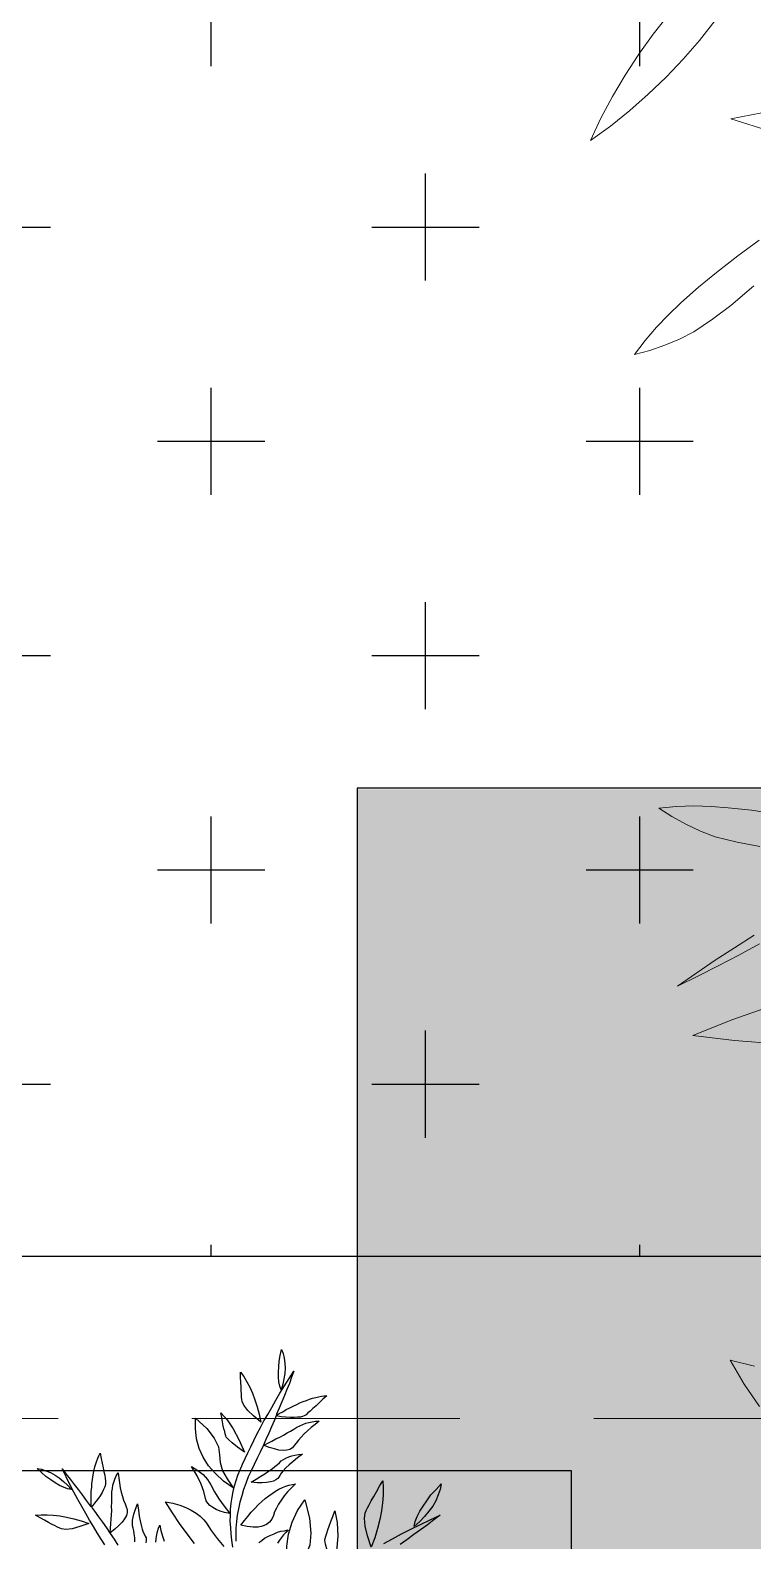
# Model space of a CAD drawing. Header units: inches. Extents: x 3 to 218426, y 2 to 56473.
# Drawn here: x 40741 to 41078, y 18287 to 18992 of the extents above; entities that cross this region are included whole.
import ezdxf

# ---------------------------------------------------------------- set-up
doc = ezdxf.new("R2010")
doc.units = ezdxf.units.IN
doc.header["$MEASUREMENT"] = 0
doc.linetypes.add('HIDDEN2', pattern=[0.1875, 0.125, -0.0625])
doc.layers.add('AS', color=8, linetype='HIDDEN2', lineweight=5)
doc.layers.add('Edges', color=7, linetype='Continuous', lineweight=18)
doc.layers.add('Plants', color=92, linetype='Continuous')
doc.layers.add('tampak', color=7, linetype='Continuous')

# ---------------------------------------------------------------- blocks, each defined once
blk = doc.blocks.new('OUTDOOR')
at = {"layer": 'tampak', "transparency": 33554687}
h = blk.add_hatch(dxfattribs=at)
h.set_pattern_fill('CROSS', scale=400)
h.paths.add_polyline_path([(1833117.56, 62258.33), (1829017.56, 62258.33), (1829017.56, 55399.79), (1833117.56, 55399.79)])
blk.add_lwpolyline([(1829016.1, 55399.79), (1833117.56, 55399.79)])
blk = doc.blocks.new('1')
at = {"layer": 'Plants', "linetype": 'Continuous'}
for points in [[(3127.47, 15205.97), (3125.23, 15210.13), (3122.99, 15214.29), (3120.75, 15218.61), (3118.51, 15223.09), (3116.43, 15227.73), (3114.19, 15232.37), (3116.43, 15229.33), (3118.83, 15226.29), (3121.07, 15223.09), (3123.31, 15220.05), (3125.71, 15216.85), (3127.95, 15213.65)], [(3099.63, 15232.85), (3102.19, 15232.37), (3104.75, 15231.41), (3107.47, 15230.29), (3110.03, 15228.85), (3112.43, 15227.09), (3114.83, 15225.01), (3117.23, 15222.77), (3119.47, 15220.21), (3117.23, 15220.69), (3114.83, 15221.65), (3112.43, 15222.77), (3110.03, 15224.37), (3107.47, 15226.13), (3104.75, 15228.05), (3102.19, 15230.45), (3099.63, 15232.85)], [(3129.23, 15200.21), (3123.79, 15198.45), (3119.31, 15197.33), (3115.63, 15197.01), (3113.23, 15197.33), (3112.11, 15197.81), (3110.83, 15198.45), (3109.39, 15199.25), (3107.47, 15200.21), (3105.55, 15201.33), (3103.31, 15202.61), (3100.75, 15204.05), (3098.19, 15205.65), (3101.39, 15205.81), (3104.91, 15205.81), (3108.43, 15205.49), (3112.27, 15205.01), (3116.27, 15204.21), (3120.43, 15203.09), (3124.75, 15201.81), (3129.23, 15200.21)], [(3138.99, 15182.77), (3134.35, 15180.85), (3130.51, 15179.57), (3127.79, 15178.77), (3125.87, 15178.45), (3125.07, 15178.61), (3123.95, 15178.93), (3122.67, 15179.41), (3121.07, 15179.89), (3119.31, 15180.53), (3117.23, 15181.33), (3114.83, 15182.29), (3112.27, 15183.25), (3117.71, 15184.21), (3123.95, 15184.53), (3130.99, 15183.89), (3138.99, 15182.77)], [(3067.92, 15155.76), (3070.13, 15154.88), (3073.07, 15153.55), (3075.95, 15152.33), (3078.9, 15151), (3081.84, 15149.68), (3084.78, 15148.35), (3087.62, 15146.95), (3090.63, 15145.51), (3093.47, 15144.12), (3096.41, 15142.79), (3099.4, 15141.64), (3102.32, 15140.59), (3105.27, 15139.72), (3108.23, 15138.86), (3111.23, 15138.17), (3114.27, 15137.65), (3117.24, 15137.24), (3120.25, 15137.01), (3123.31, 15136.96), (3126.36, 15136.91)], [(3129.13, 15135.62), (3125.95, 15135.14), (3123, 15134.8), (3119.97, 15134.57), (3117.05, 15134.41), (3114.18, 15134.42), (3111.41, 15134.5), (3108.61, 15134.87), (3105.82, 15135.23), (3103.13, 15135.67), (3100.6, 15136.34), (3097.99, 15137.13), (3095.49, 15137.98), (3093.04, 15139.01), (3090.4, 15140.09), (3087.81, 15141.33), (3085.11, 15142.51), (3082.28, 15143.91), (3079.44, 15145.31), (3076.36, 15146.85), (3073.39, 15148.47), (3070.24, 15150.12), (3067.2, 15151.84), (3063.92, 15153.71), (3060.63, 15155.58), (3057.28, 15157.56), (3053.86, 15159.65), (3050.48, 15161.92), (3046.99, 15164.11), (3049.8, 15163), (3052.72, 15161.96), (3055.6, 15160.74), (3058.41, 15159.63), (3061.39, 15158.47), (3064.27, 15157.25), (3067.14, 15156.03), (3067.74, 15155.8), (3066.86, 15157.21), (3065.95, 15158.91), (3064.93, 15160.54), (3064.09, 15162.13), (3063.36, 15163.78), (3062.51, 15165.37), (3061.85, 15166.91), (3061.25, 15168.35), (3060.7, 15169.97), (3060.1, 15171.4), (3059.68, 15172.8), (3059.36, 15174.27), (3059.01, 15175.56), (3058.77, 15176.91), (3058.59, 15178.16), (3058.52, 15179.48), (3060.14, 15177.62), (3061.79, 15175.94), (3063.2, 15174.4), (3064.44, 15172.91), (3065.65, 15171.71), (3066.5, 15170.58), (3067.33, 15169.74), (3067.87, 15168.87), (3068.17, 15168.15), (3068.5, 15167.15), (3068.57, 15165.83), (3068.66, 15164.23), (3068.72, 15162.45), (3068.51, 15160.36), (3068.27, 15158.1), (3067.92, 15155.76)], [(3081.53, 15149.93), (3080.59, 15151.91), (3079.72, 15153.79), (3078.68, 15155.7), (3077.88, 15157.46), (3076.9, 15159.27), (3075.88, 15160.89), (3075.04, 15162.48), (3074.09, 15164), (3073.21, 15165.41), (3072.5, 15166.78), (3071.9, 15168.22), (3071.31, 15169.66), (3070.99, 15171.12), (3070.68, 15172.59), (3070.41, 15174.23), (3070.42, 15175.9), (3071.93, 15173.97), (3073.37, 15172.16), (3074.91, 15170.41), (3076.33, 15168.87), (3077.78, 15167.52), (3079.16, 15166.27), (3080.59, 15165.2), (3081.77, 15164.27), (3082.77, 15163.39), (3083.52, 15162.2), (3083.94, 15160.8), (3083.99, 15159.02), (3083.83, 15157.11), (3083.34, 15154.99), (3082.6, 15152.57), (3081.53, 15149.93)], [(3153.07, 15166.29), (3146.83, 15163.57), (3140.59, 15161.81), (3134.67, 15160.85), (3128.75, 15160.85), (3123.15, 15161.49), (3117.55, 15163.25), (3112.11, 15165.81), (3106.99, 15169.17), (3115.63, 15171.41), (3122.67, 15172.05), (3128.27, 15171.57), (3132.59, 15169.65), (3136.59, 15167.57), (3141.39, 15166.29), (3146.83, 15165.97), (3153.07, 15166.29)], [(3098.87, 15144.17), (3098.87, 15144.17), (3097.44, 15146.45), (3096.09, 15148.62), (3094.87, 15150.57), (3093.67, 15152.24), (3092.65, 15153.87), (3091.49, 15155.25), (3090.63, 15156.38), (3089.73, 15157.33), (3088.91, 15158.17), (3088.23, 15159.26), (3087.55, 15160.34), (3087.02, 15161.67), (3086.6, 15163.07), (3086.29, 15164.53), (3085.95, 15166.28), (3085.71, 15168.1), (3087.49, 15165.74), (3089.24, 15163.67), (3090.79, 15161.92), (3092.2, 15160.38), (3093.59, 15159.14), (3094.66, 15158.15), (3095.7, 15157.44), (3096.44, 15156.99), (3097.17, 15156.55), (3097.71, 15155.68), (3098.28, 15154.52), (3098.7, 15153.13), (3098.94, 15151.31), (3099.19, 15149.21), (3099.13, 15146.9), (3098.87, 15144.17)], [(3118.94, 15139.36), (3118.94, 15139.36), (3116.71, 15140.99), (3114.77, 15142.64), (3112.9, 15144.19), (3111.13, 15145.8), (3109.37, 15147.42), (3107.89, 15149.06), (3106.41, 15150.7), (3105.22, 15152.37), (3104.09, 15153.93), (3103.07, 15155.56), (3102.12, 15157.08), (3101.39, 15158.73), (3100.72, 15160.28), (3100.23, 15161.78), (3099.85, 15163.36), (3099.65, 15164.89), (3101.44, 15162.99), (3103.34, 15161.16), (3105.21, 15159.61), (3107.13, 15158.24), (3109.04, 15156.87), (3110.97, 15155.97), (3112.72, 15155.1), (3114.44, 15154.52), (3116.13, 15153.76), (3117.55, 15152.68), (3118.61, 15151.23), (3119.41, 15149.47), (3119.78, 15147.43), (3119.78, 15145.02), (3119.52, 15142.29), (3118.94, 15139.36)], [(3036.91, 15158.26), (3038.85, 15159.02), (3041, 15159.46), (3043.32, 15159.85), (3045.66, 15159.96), (3048.04, 15159.79), (3050.55, 15159.39), (3053.13, 15158.89), (3055.73, 15158.11), (3054.01, 15157.48), (3051.97, 15157.12), (3049.87, 15156.86), (3047.57, 15156.92), (3045.08, 15157.03), (3042.42, 15157.18), (3039.67, 15157.72), (3036.91, 15158.26)], [(3126.99, 15147.72), (3126, 15149.06), (3125.01, 15150.41), (3124.24, 15151.89), (3123.53, 15153.26), (3122.87, 15154.8), (3122.2, 15156.35), (3121.75, 15158.03), (3121.48, 15159.67), (3121.14, 15161.42), (3122.28, 15160.33), (3123.42, 15159.23), (3124.6, 15158.3), (3125.96, 15157.34), (3127.32, 15156.38)], [(3070.84, 15148.68), (3067.89, 15145.18), (3065.33, 15142.52), (3062.97, 15140.74), (3061.21, 15139.94), (3060.24, 15139.79), (3059.1, 15139.68), (3057.79, 15139.61), (3056.08, 15139.45), (3054.3, 15139.4), (3052.24, 15139.31), (3049.89, 15139.2), (3047.48, 15139.2), (3049.58, 15140.67), (3051.97, 15142.16), (3054.49, 15143.44), (3057.3, 15144.74), (3060.35, 15145.9), (3063.65, 15146.9), (3067.12, 15147.87), (3070.84, 15148.68)], [(3084.85, 15140.99), (3082.52, 15137.72), (3080.46, 15135.23), (3078.95, 15133.53), (3077.79, 15132.5), (3077.18, 15132.27), (3076.28, 15132.01), (3075.21, 15131.79), (3073.92, 15131.44), (3072.46, 15131.13), (3070.71, 15130.79), (3068.67, 15130.42), (3066.53, 15129.98), (3069.81, 15132.94), (3073.91, 15135.81), (3078.95, 15138.36), (3084.85, 15140.99)], [(3101.4, 15135.79), (3098.32, 15131.3), (3094.83, 15127.46), (3091.22, 15124.29), (3087.21, 15121.78), (3083.14, 15119.84), (3078.59, 15118.66), (3073.82, 15118.09), (3068.92, 15118.19), (3073.83, 15123.38), (3078.33, 15126.8), (3082.33, 15128.85), (3086.08, 15129.38), (3089.67, 15129.67), (3093.47, 15130.83), (3097.3, 15132.92), (3101.4, 15135.79)], [(3113.46, 15134.12), (3113, 15131.72), (3112.33, 15129.64), (3111.64, 15127.85), (3110.71, 15126.21), (3109.74, 15124.85), (3108.69, 15123.89), (3107.6, 15123.21), (3106.38, 15122.75), (3103.23, 15121.99), (3099.79, 15120.74), (3095.82, 15118.87), (3091.52, 15116.33), (3093.31, 15119.26), (3095.27, 15121.69), (3097.6, 15123.75), (3100.1, 15125.31), (3103.38, 15127.06), (3106.64, 15129.1), (3109.97, 15131.49), (3113.46, 15134.12)], [(3127.4, 15117.63), (3122.89, 15114.21), (3118.11, 15110.76), (3113.07, 15107.46), (3107.93, 15104.1), (3108.64, 15107.56), (3109.58, 15110.87), (3110.7, 15113.67), (3111.84, 15116.2), (3113.29, 15118.47), (3114.66, 15120.38), (3116.34, 15122.03), (3118.01, 15123.23), (3121.41, 15125.51), (3125.11, 15128.28), (3128.9, 15131.4)], [(3110.49, 15069.56), (3112.38, 15071.01), (3115.02, 15072.85), (3117.55, 15074.7), (3120.2, 15076.55), (3122.84, 15078.4), (3125.49, 15080.25), (3128.15, 15081.97)], [(3128.02, 15075.82), (3125.37, 15074.1), (3122.46, 15072.25), (3119.56, 15070.52), (3116.52, 15068.66), (3113.49, 15066.93), (3110.2, 15065.07), (3106.91, 15063.21), (3103.49, 15061.34), (3099.95, 15059.47), (3096.27, 15057.73), (3092.6, 15055.86), (3094.99, 15057.7), (3097.38, 15059.68), (3099.9, 15061.52), (3102.3, 15063.37), (3104.81, 15065.34), (3107.34, 15067.19), (3109.86, 15069.03), (3110.36, 15069.43), (3108.7, 15069.39), (3106.77, 15069.48), (3104.86, 15069.44), (3103.06, 15069.53), (3101.26, 15069.74), (3099.47, 15069.83), (3097.8, 15070.05), (3096.26, 15070.28), (3094.59, 15070.63), (3093.05, 15070.85), (3091.63, 15071.2), (3090.21, 15071.69), (3088.92, 15072.04), (3087.63, 15072.53), (3086.47, 15073.01), (3085.31, 15073.63), (3087.73, 15074.07), (3090.02, 15074.63), (3092.06, 15075.05), (3093.97, 15075.35), (3095.63, 15075.77), (3097.04, 15075.93), (3098.18, 15076.21), (3099.21, 15076.23), (3099.98, 15076.12), (3101.01, 15075.88), (3102.17, 15075.27), (3103.59, 15074.53), (3105.15, 15073.67), (3106.84, 15072.42), (3108.66, 15071.05), (3110.49, 15069.56)], [(3126.87, 15099.61), (3125.08, 15099.83), (3123.41, 15100.05), (3121.86, 15100.4), (3120.32, 15100.88), (3118.9, 15101.49), (3121.44, 15102.05), (3123.99, 15102.75), (3126.28, 15103.57)], [(3126.7, 15089.88), (3124.78, 15089.83), (3122.99, 15089.54), (3121.59, 15089.38), (3120.31, 15089.1), (3119.17, 15088.82), (3117.89, 15088.79), (3116.61, 15088.76), (3115.19, 15088.99), (3113.78, 15089.34), (3112.36, 15089.83), (3110.68, 15090.43), (3109, 15091.16), (3111.94, 15091.48), (3114.62, 15091.92), (3116.91, 15092.36), (3118.95, 15092.78), (3120.73, 15093.33), (3122.13, 15093.75), (3123.27, 15094.28), (3124.03, 15094.68), (3124.79, 15095.08), (3125.82, 15095.11), (3127.1, 15095.01)], [(3122.46, 15078.26), (3120.28, 15078.47), (3118.23, 15078.68), (3116.05, 15078.77), (3114.13, 15078.98), (3112.08, 15079.07), (3110.16, 15079.02), (3108.36, 15079.11), (3106.57, 15079.08), (3104.91, 15079.04), (3103.37, 15079.14), (3101.83, 15079.36), (3100.29, 15079.58), (3098.87, 15080.06), (3097.45, 15080.55), (3095.9, 15081.15), (3094.47, 15082.02), (3096.9, 15082.33), (3099.2, 15082.63), (3101.49, 15083.06), (3103.53, 15083.49), (3105.44, 15084.04), (3107.22, 15084.59), (3108.87, 15085.27), (3110.27, 15085.81), (3111.54, 15086.22), (3112.95, 15086.25), (3114.36, 15085.9), (3115.92, 15085.04), (3117.48, 15083.92), (3119.05, 15082.41), (3120.75, 15080.53), (3122.46, 15078.26)], [(3118.06, 15068.44), (3119.56, 15064.12), (3120.54, 15060.55), (3120.86, 15057.62), (3120.64, 15055.69), (3120.28, 15054.79), (3119.79, 15053.75), (3119.17, 15052.59), (3118.43, 15051.03), (3117.57, 15049.48), (3116.59, 15047.67), (3115.48, 15045.59), (3114.24, 15043.52), (3114.06, 15046.08), (3114, 15048.89), (3114.2, 15051.71), (3114.51, 15054.79), (3115.09, 15058), (3115.91, 15061.35), (3116.86, 15064.83), (3118.06, 15068.44)], [(3092.46, 15044.21), (3092.8, 15046.26), (3093.53, 15048.33), (3094.38, 15050.52), (3095.48, 15052.59), (3096.85, 15054.54), (3098.47, 15056.5), (3100.22, 15058.46), (3102.23, 15060.29), (3101.89, 15058.49), (3101.16, 15056.56), (3100.31, 15054.62), (3099.07, 15052.67), (3097.7, 15050.59), (3096.21, 15048.38), (3094.34, 15046.3), (3092.46, 15044.21)]]:
    blk.add_lwpolyline(points, dxfattribs=at)
blk = doc.blocks.new('BAMBOOPLAN')
at = {"layer": 'Edges'}
for p, q in [((-7.477, 6.038), (-7.255, 6.212)), ((-7.689, 5.854), (-7.477, 6.038)), ((-7.415, 5.913), (-7.142, 5.985)), ((-7.689, 5.854), (-7.415, 5.913)), ((-6.747, 3.888), (-6.581, 3.903)), ((-6.747, 3.888), (-6.606, 3.769)), ((-6.606, 3.769), (-6.462, 3.661)), ((-2.805, -0.014), (-2.703, 0.116)), ((-2.496, -0.055), (-2.394, 0.075)), ((-2.902, -0.148), (-2.805, -0.014)), ((-2.605, -0.18), (-2.496, -0.055)), ((-2.992, -0.286), (-2.902, -0.148)), ((-2.719, -0.3), (-2.605, -0.18)), ((-3.076, -0.429), (-2.992, -0.286)), ((-2.838, -0.414), (-2.719, -0.3)), ((-3.154, -0.574), (-3.076, -0.429)), ((-2.962, -0.523), (-2.838, -0.414)), ((-3.224, -0.723), (-3.154, -0.574)), ((-3.091, -0.626), (-2.962, -0.523)), ((-2.287, -0.579), (-2.011, -0.524)), ((-2.287, -0.579), (-2.019, -0.663)), ((-3.224, -0.723), (-3.091, -0.626)), ((-2.242, -1.492), (-2.099, -1.388)), ((-2.383, -1.602), (-2.242, -1.492)), ((-2.504, -1.701), (-2.383, -1.602)), ((-2.622, -1.806), (-2.504, -1.701)), ((-2.287, -1.823), (-2.149, -1.706)), ((-2.149, -1.706), (-2.134, -1.692)), ((-2.704, -1.884), (-2.622, -1.806)), ((-2.783, -1.967), (-2.704, -1.884)), ((-2.41, -1.914), (-2.287, -1.823)), ((-2.858, -2.056), (-2.783, -1.967)), ((-2.63, -2.047), (-2.534, -1.999)), ((-2.534, -1.999), (-2.41, -1.914)), ((-2.929, -2.15), (-2.858, -2.056)), ((-2.828, -2.123), (-2.728, -2.088)), ((-2.728, -2.088), (-2.63, -2.047)), ((-2.929, -2.15), (-2.828, -2.123)), ((-2.768, -5.174), (-2.651, -5.164)), ((-2.768, -5.174), (-2.68, -5.231)), ((-2.68, -5.231), (-2.587, -5.282)), ((-2.651, -5.164), (-2.534, -5.16)), ((-2.534, -5.16), (-2.419, -5.163)), ((-2.419, -5.163), (-2.306, -5.172)), ((-2.306, -5.172), (-2.149, -5.189)), ((-2.149, -5.189), (-1.995, -5.213)), ((-2.587, -5.282), (-2.491, -5.327)), ((-2.491, -5.327), (-2.391, -5.366)), ((-2.391, -5.366), (-2.245, -5.402)), ((-2.245, -5.402), (-2.095, -5.431)), ((-2.263, -6.105), (-2.132, -6.022)), ((-2.392, -6.189), (-2.263, -6.105)), ((-2.234, -6.154), (-2.097, -6.08)), ((-2.392, -6.189), (-2.644, -6.362)), ((-2.508, -6.295), (-2.371, -6.226)), ((-2.371, -6.226), (-2.234, -6.154)), ((-2.644, -6.362), (-2.508, -6.295))]:
    blk.add_line(p, q, dxfattribs=at)
blk = doc.blocks.new('KOLOM')
at = {"layer": 'tampak', "transparency": 33554687}
h = blk.add_hatch(color=5, dxfattribs=at)
h.dxf.hatch_style = 1
h.paths.add_polyline_path([(1780621.98, 55617.67), (1780421.98, 55617.67), (1780421.98, 55217.67), (1780621.98, 55217.67)])
h.paths.add_polyline_path([(1780621.98, 52920.47), (1780421.98, 52920.47), (1780421.98, 52520.47), (1780621.98, 52520.47)])
h.paths.add_polyline_path([(1780621.98, 50225.87), (1780421.98, 50225.87), (1780421.98, 49825.87), (1780621.98, 49825.87)])
h.paths.add_polyline_path([(1780621.98, 47518.78), (1780421.98, 47518.78), (1780421.98, 47118.78), (1780621.98, 47118.78)])
h.paths.add_polyline_path([(1780621.98, 44836.68), (1780421.98, 44836.68), (1780421.98, 44436.68), (1780621.98, 44436.68)])
blk.add_lwpolyline([(1780422.2, 55618.15), (1780422.2, 55218.15), (1780622.2, 55218.15), (1780622.2, 55618.15), (1780422.2, 55618.15)])
blk = doc.blocks.new('GRID')
at = {"layer": 'AS', "ltscale": 1000}
blk.add_line((1814236.02, 55324.06), (1830263.03, 55324.06), dxfattribs=at)

msp = doc.modelspace()

# ---------------------------------------------------------------- linework, layer by layer
msp.add_lwpolyline([(41093.15, 18419.87), (41093.15, 7657.25), (40593.15, 7657.25), (40593.15, 18419.87), (41093.15, 18419.87)])
msp.add_lwpolyline([(40993.15, 18319.87), (40993.15, 7757.25), (40693.15, 7757.25), (40693.15, 18319.87)], close=True)

# ---------------------------------------------------------------- block references
for name, p in [('GRID', (-1789169.87, -36979.91)), ('KOLOM', (-1739529.04, -36979.91)), ('OUTDOOR', (-1792024.41, -36979.91))]:
    msp.add_blockref(name, p)
at = {"xscale": 69.97983938875464, "yscale": 69.97983938875464, "zscale": 69.97983938875464}
msp.add_blockref('BAMBOOPLAN', (41227.7, 18991.03), dxfattribs=at)
at = {"xscale": 69.97983938875464, "yscale": 69.97983938875464, "zscale": 69.97983938875464, "rotation": 340.9588725647666}
msp.add_blockref('BAMBOOPLAN', (41424.84, 17960.05), dxfattribs=at)
at = {"rotation": 270}
msp.add_blockref('1', (25699.63, 21413.23), dxfattribs=at)

doc.saveas('drawing.dxf')
